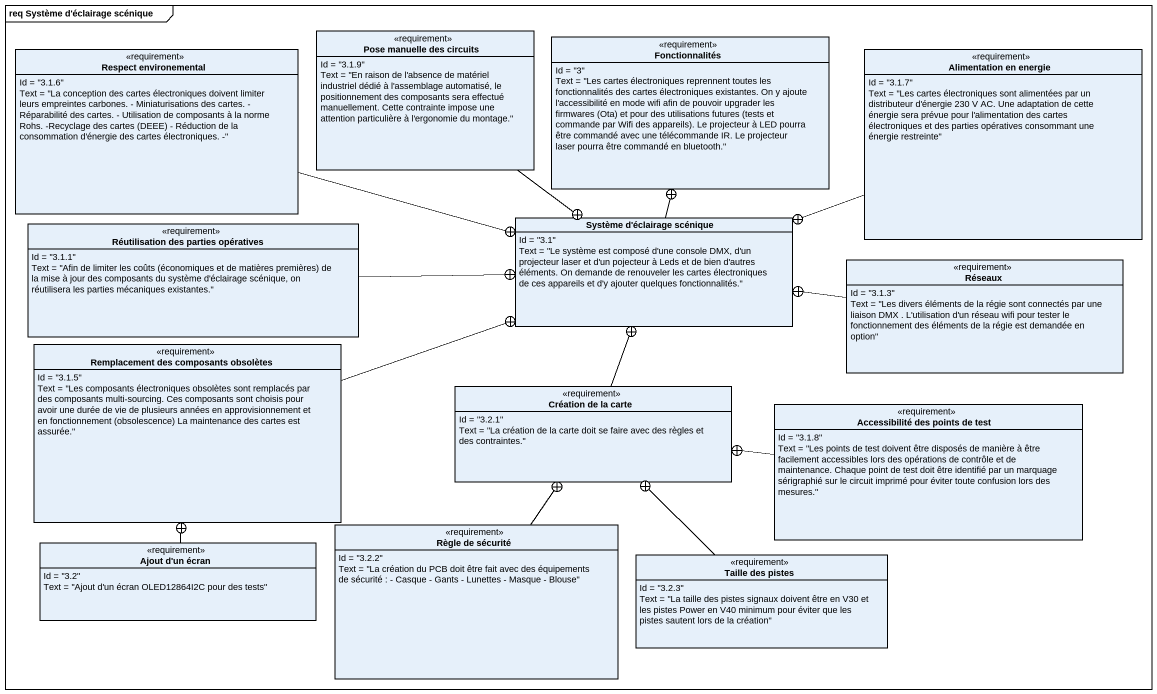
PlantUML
@startuml
mainframe req Système d'éclairage scénique
hide circle
hide empty members
class "Pose manuelle des circuits" as Pose_manuelle_des_circuits <<requirement>> {
  Id = "3.1.9"
  Text = "En raison de l'absence de matériel industriel dédié à l'assemblage automatisé, le positionnement des composants sera effectué manuellement. Cette contrainte impose une attention particulière à l'ergonomie du montage."
}
class Fonctionnalités <<requirement>> {
  Id = "3"
  {field} Text = "Les cartes électroniques reprennent toutes les fonctionnalités des cartes électroniques existantes. On y ajoute l'accessibilité en mode wifi afin de pouvoir upgrader les firmwares (Ota) et pour des utilisations futures (tests et commande par Wifi des appareils). Le projecteur à LED pourra être commandé avec une télécommande IR. Le projecteur laser pourra être commandé en bluetooth."
}
class "Respect environemental" as Respect_environemental <<requirement>> {
  Id = "3.1.6"
  {field} Text = "La conception des cartes électroniques doivent limiter leurs empreintes carbones. - Miniaturisations des cartes. - Réparabilité des cartes. - Utilisation de composants à la norme Rohs. -Recyclage des cartes (DEEE) - Réduction de la consommation d'énergie des cartes électroniques. -"
}
class "Alimentation en energie" as Alimentation_en_energie <<requirement>> {
  Id = "3.1.7"
  Text = "Les cartes électroniques sont alimentées par un distributeur d'énergie 230 V AC. Une adaptation de cette énergie sera prévue pour l'alimentation des cartes électroniques et des parties opératives consommant une énergie restreinte"
}
class "Réutilisation des parties opératives" as Réutilisation_des_parties <<requirement>> {
  Id = "3.1.1"
  {field} Text = "Afin de limiter les coûts (économiques et de matières premières) de la mise à jour des composants du système d'éclairage scénique, on réutilisera les parties mécaniques existantes."
}
class "Système d'éclairage scénique" as Système_d_éclairage_scénique {
  Id = "3.1"
  Text = "Le système est composé d'une console DMX, d'un projecteur laser et d'un pojecteur à Leds et de bien d'autres éléments. On demande de renouveler les cartes électroniques de ces appareils et d'y ajouter quelques fonctionnalités."
}
class Réseaux <<requirement>> {
  Id = "3.1.3"
  Text = "Les divers éléments de la régie sont connectés par une liaison DMX . L'utilisation d'un réseau wifi pour tester le fonctionnement des éléments de la régie est demandée en option"
}
class "Remplacement des composants obsolètes" as Remplacement_des_composants <<requirement>> {
  Id = "3.1.5"
  {field} Text = "Les composants électroniques obsolètes sont remplacés par des composants multi-sourcing. Ces composants sont choisis pour avoir une durée de vie de plusieurs années en approvisionnement et en fonctionnement (obsolescence) La maintenance des cartes est assurée."
}
class "Création de la carte" as Création_de_la_carte <<requirement>> {
  Id = "3.2.1"
  Text = "La création de la carte doit se faire avec des règles et des contraintes."
}
class "Accessibilité des points de test" as Accessibilité_des_points_de <<requirement>> {
  Id = "3.1.8"
  Text = "Les points de test doivent être disposés de manière à être facilement accessibles lors des opérations de contrôle et de maintenance. Chaque point de test doit être identifié par un marquage sérigraphié sur le circuit imprimé pour éviter toute confusion lors des mesures."
}
class "Règle de sécurité" as Règle_de_sécurité <<requirement>> {
  Id = "3.2.2"
  Text = "La création du PCB doit être fait avec des équipements de sécurité : - Casque - Gants - Lunettes - Masque - Blouse"
}
class "Ajout d'un écran" as Ajout_d_un_écran <<requirement>> {
  Id = "3.2"
  Text = "Ajout d'un écran OLED12864I2C pour des tests"
}
class "Taille des pistes" as Taille_des_pistes <<requirement>> {
  Id = "3.2.3"
  Text = "La taille des pistes signaux doivent être en V30 et les pistes Power en V40 minimum pour éviter que les pistes sautent lors de la création"
}
Pose_manuelle_des_circuits --+ Système_d_éclairage_scénique
Respect_environemental -right-+ Système_d_éclairage_scénique
Alimentation_en_energie -left-+ Système_d_éclairage_scénique
Réutilisation_des_parties -right-+ Système_d_éclairage_scénique
Système_d_éclairage_scénique -up-+ Fonctionnalités
Réseaux -left-+ Système_d_éclairage_scénique
Remplacement_des_composants -right-+ Système_d_éclairage_scénique
Création_de_la_carte -up-+ Système_d_éclairage_scénique
Accessibilité_des_points_de -left-+ Création_de_la_carte
Règle_de_sécurité -up-+ Création_de_la_carte
Ajout_d_un_écran -up-+ Remplacement_des_composants
Taille_des_pistes -up-+ Création_de_la_carte
@enduml
